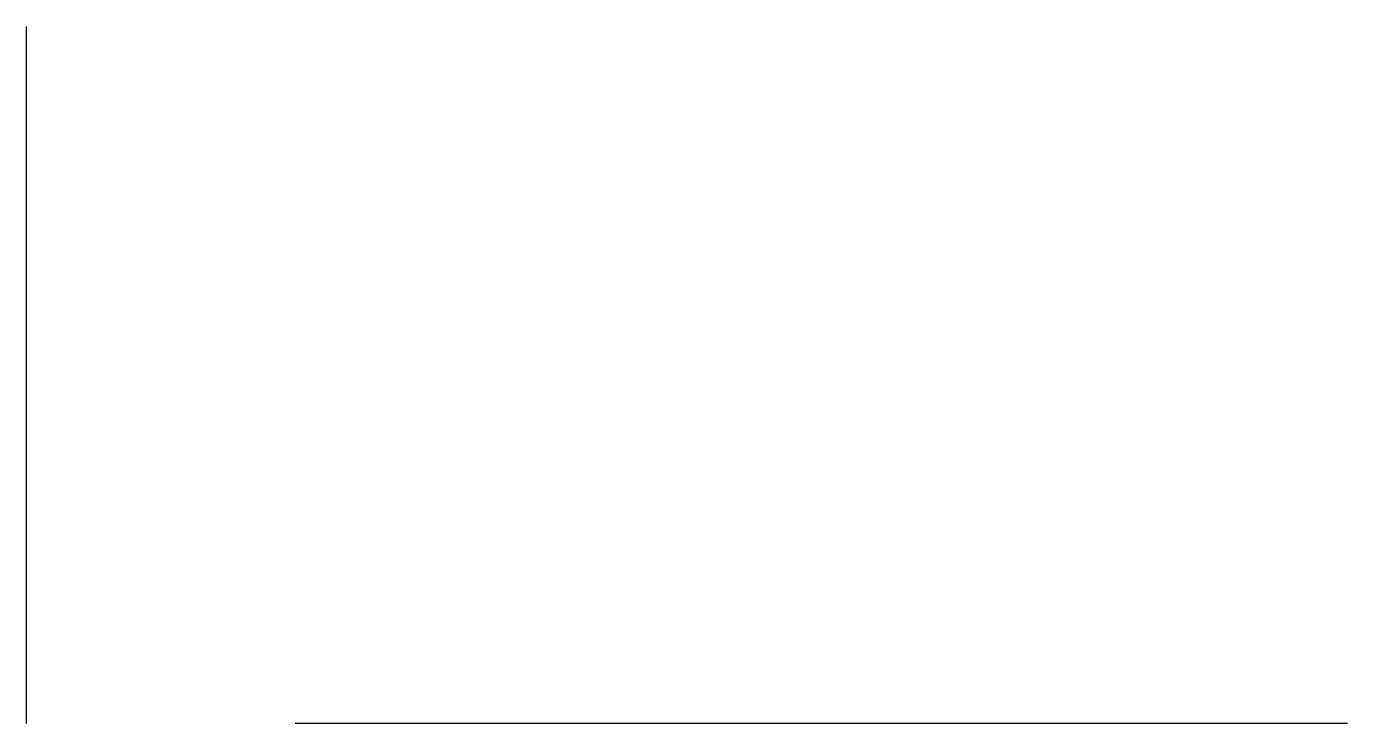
# Model space of a CAD drawing. Header units: millimetres. Extents: x -108 to 421, y 0 to 279.
import ezdxf

# ---------------------------------------------------------------- set-up
doc = ezdxf.new("R2010")
doc.units = ezdxf.units.MM

msp = doc.modelspace()

# ---------------------------------------------------------------- linework, layer by layer
msp.add_line((-107.59, 0), (-107.59, 279.33))
at = {"extrusion": (0, -1, 2.22045e-16)}
msp.add_open_spline([(421.48, 0), (398.47, 0, 54.96), (351.67, 0, 166.71), (261.71, 0, -86.22), (235.97, 0, 187.65), (130.12, 0, -87.62), (102.76, 0, 168.38), (37.04, 0, 60.69), (0, 0)], degree=3, knots=[0, 0, 0, 0, 119.784844, 243.555111, 347.692492, 476.494555, 581.034779, 716.013007, 716.013007, 716.013007, 716.013007], dxfattribs=at)

doc.saveas('drawing.dxf')
